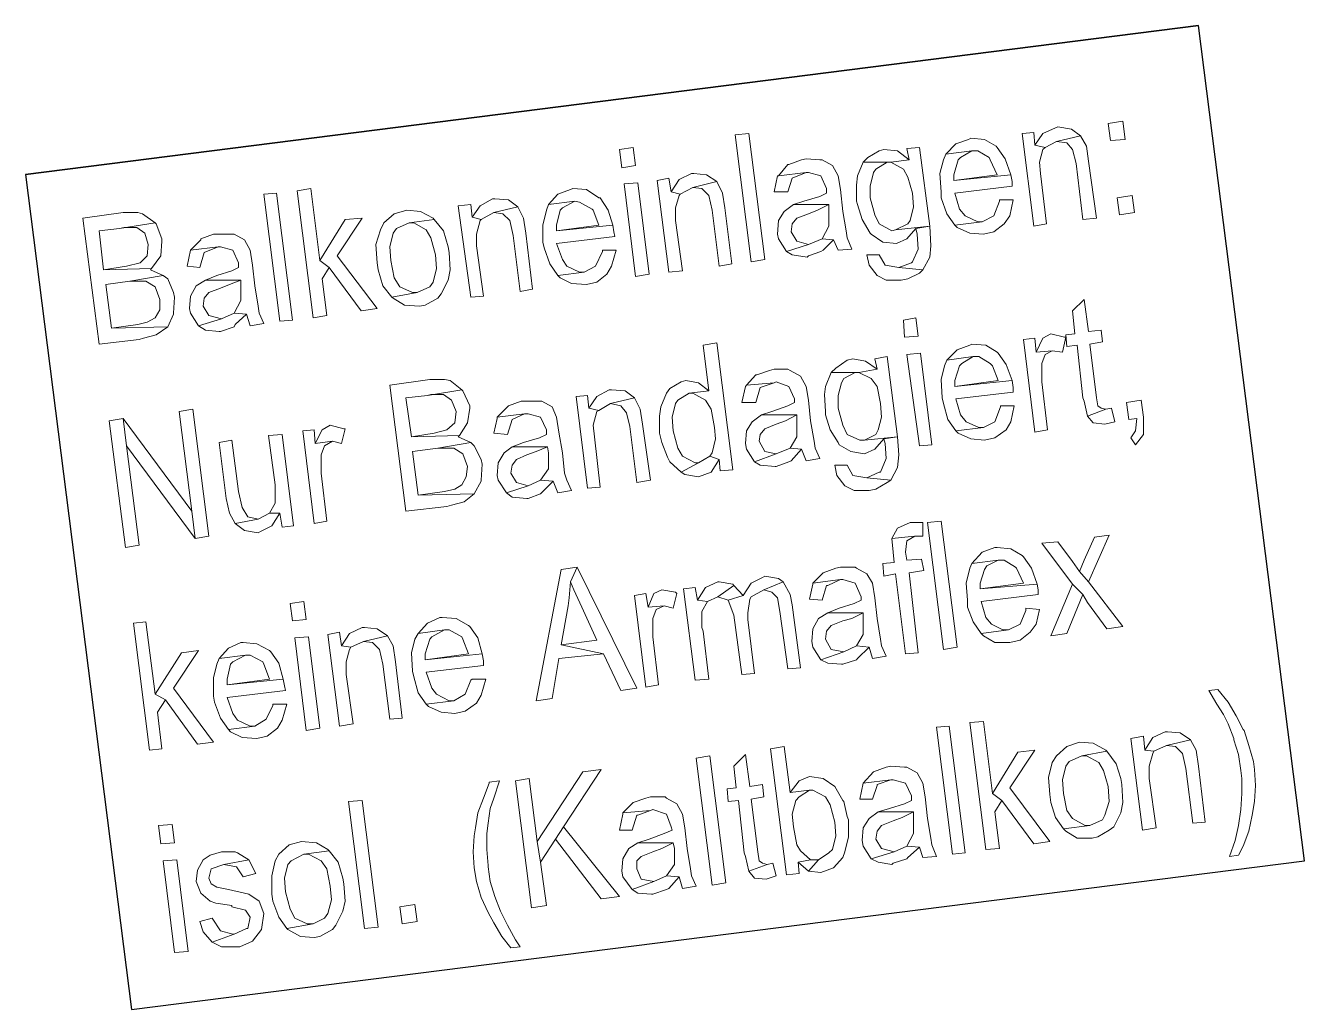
# Model space of a CAD drawing. Header units: metres. Extents: x 2713732.4 to 2713757.2, y 1226081.6 to 1226111.3.
# Drawn here: x 2713736.86 to 2713738.074, y 1226092.71 to 1226093.645 of the extents above; entities that cross this region are included whole.
import ezdxf

# ---------------------------------------------------------------- set-up
doc = ezdxf.new("R2010")
doc.units = ezdxf.units.M
doc.layers.add('einlagen_boden_erstes_og', color=7, linetype='Continuous', true_color=0x000000)

msp = doc.modelspace()

# ---------------------------------------------------------------- linework, layer by layer
at = {"layer": 'einlagen_boden_erstes_og', "color": 1, "linetype": 'Continuous', "lineweight": 25, "true_color": 0xff0000, "extrusion": (0.000477202, 0.001815, 0.999998)}
for p, q in [((2713737.9732, 1226093.6447, -0.1619), (2713736.8596, 1226093.5033, -0.1611)), ((2713736.8596, 1226093.5033, -0.1611), (2713737.9732, 1226093.6447, -0.1619)), ((2713738.0738, 1226092.8515, -0.1605), (2713737.9732, 1226093.6447, -0.1619)), ((2713736.8596, 1226093.5033, -0.1611), (2713736.9602, 1226092.7102, -0.1597)), ((2713736.9602, 1226092.7102, -0.1597), (2713738.0738, 1226092.8515, -0.1605))]:
    msp.add_line(p, q, dxfattribs=at)
at = {"layer": 'einlagen_boden_erstes_og', "color": 1, "lineweight": 0}
for points in [[(2713737.9015, 1226093.554), (2713737.8874, 1226093.5518), (2713737.8896, 1226093.5355), (2713737.9037, 1226093.5366)], [(2713737.5485, 1226093.4203), (2713737.5333, 1226093.5409), (2713737.5463, 1226093.542), (2713737.5615, 1226093.4225), (2713737.5485, 1226093.4203)], [(2713737.8168, 1226093.5431), (2713737.8059, 1226093.542), (2713737.8168, 1226093.454), (2713737.8288, 1226093.4562), (2713737.8233, 1226093.504), (2713737.8222, 1226093.5148), (2713737.8255, 1226093.5268), (2713737.8277, 1226093.529), (2713737.8179, 1226093.5311)], [(2713737.8396, 1226093.5485), (2713737.8374, 1226093.5474), (2713737.8255, 1226093.542), (2713737.8179, 1226093.5311), (2713737.8277, 1226093.529), (2713737.8385, 1226093.5344), (2713737.8613, 1226093.5398), (2713737.8527, 1226093.5463)], [(2713737.4366, 1226093.529), (2713737.4236, 1226093.5268), (2713737.4258, 1226093.5094), (2713737.4388, 1226093.5116)], [(2713737.7082, 1226093.529), (2713737.6962, 1226093.5279), (2713737.6984, 1226093.517), (2713737.681, 1226093.5148), (2713737.693, 1226093.5083), (2713737.6973, 1226093.5007), (2713737.7017, 1226093.4855), (2713737.7028, 1226093.4725), (2713737.6995, 1226093.4595), (2713737.6973, 1226093.4562), (2713737.6854, 1226093.4508), (2713737.718, 1226093.454)], [(2713737.7571, 1226093.5377), (2713737.7549, 1226093.5366), (2713737.7429, 1226093.5322), (2713737.7332, 1226093.5225), (2713737.7581, 1226093.5257), (2713737.7636, 1226093.5257), (2713737.7744, 1226093.5192), (2713737.7755, 1226093.517), (2713737.782, 1226093.5029), (2713737.7408, 1226093.4975), (2713737.7951, 1226093.5029), (2713737.7896, 1226093.5181), (2713737.782, 1226093.529), (2713737.781, 1226093.5301), (2713737.7701, 1226093.5366)], [(2713737.8613, 1226093.5398), (2713737.8385, 1226093.5344), (2713737.8483, 1226093.5333), (2713737.8537, 1226093.5268), (2713737.857, 1226093.5138), (2713737.8635, 1226093.4605), (2713737.8765, 1226093.4616), (2713737.8689, 1226093.5159), (2713737.8668, 1226093.5301)], [(2713737.6006, 1226093.5181), (2713737.5963, 1226093.517), (2713737.5844, 1226093.5127), (2713737.5833, 1226093.5127), (2713737.5746, 1226093.5018), (2713737.6006, 1226093.5051), (2713737.6028, 1226093.5051), (2713737.6148, 1226093.5018), (2713737.6202, 1226093.4899), (2713737.6202, 1226093.4855), (2713737.6137, 1226093.4823), (2713737.5985, 1226093.4779), (2713737.5887, 1226093.4747), (2713737.6224, 1226093.4747), (2713737.6224, 1226093.4692), (2713737.6224, 1226093.454), (2713737.6159, 1226093.4421), (2713737.6159, 1226093.4421), (2713737.6267, 1226093.441), (2713737.6311, 1226093.4312), (2713737.6441, 1226093.4323), (2713737.6397, 1226093.4432), (2713737.6387, 1226093.4497), (2713737.6354, 1226093.4681), (2713737.6332, 1226093.4888), (2713737.6311, 1226093.5018), (2713737.6256, 1226093.5116), (2713737.6159, 1226093.517), (2713737.6137, 1226093.517)], [(2713737.6745, 1226093.5268), (2713737.6702, 1226093.5257), (2713737.6593, 1226093.5192), (2713737.655, 1226093.5148), (2713737.6778, 1226093.5148), (2713737.681, 1226093.5148), (2713737.6984, 1226093.517), (2713737.6875, 1226093.5257)], [(2713737.7332, 1226093.5225), (2713737.731, 1226093.517), (2713737.7277, 1226093.504), (2713737.7288, 1226093.4866), (2713737.7288, 1226093.4812), (2713737.7343, 1226093.466), (2713737.7419, 1226093.4551), (2713737.7679, 1226093.4584), (2713737.7636, 1226093.4584), (2713737.7516, 1226093.4638), (2713737.7462, 1226093.4703), (2713737.7419, 1226093.4855), (2713737.7962, 1226093.492), (2713737.7962, 1226093.4964), (2713737.7951, 1226093.5029), (2713737.7408, 1226093.4975), (2713737.7408, 1226093.5029), (2713737.7451, 1226093.517), (2713737.7473, 1226093.5192), (2713737.7581, 1226093.5257)], [(2713737.4942, 1226093.504), (2713737.492, 1226093.504), (2713737.4801, 1226093.4986), (2713737.4725, 1226093.4866), (2713737.4812, 1226093.4844), (2713737.4931, 1226093.491), (2713737.5159, 1226093.4964), (2713737.5061, 1226093.5029)], [(2713737.5746, 1226093.5018), (2713737.5735, 1226093.5018), (2713737.5702, 1226093.4866), (2713737.5833, 1226093.4866), (2713737.5876, 1226093.4996), (2713737.5876, 1226093.4996), (2713737.6006, 1226093.5051)], [(2713737.655, 1226093.5148), (2713737.6495, 1226093.5018), (2713737.6484, 1226093.4931), (2713737.6484, 1226093.4779), (2713737.6495, 1226093.4747), (2713737.6539, 1226093.4605), (2713737.6615, 1226093.4475), (2713737.6626, 1226093.4464), (2713737.6734, 1226093.4388), (2713737.6865, 1226093.4377), (2713737.6962, 1226093.4421), (2713737.7049, 1226093.4518), (2713737.718, 1226093.454), (2713737.6854, 1226093.4508), (2713737.6821, 1226093.4497), (2713737.6702, 1226093.4562), (2713737.6658, 1226093.4649), (2713737.6615, 1226093.4812), (2713737.6615, 1226093.492), (2713737.6647, 1226093.5051), (2713737.6669, 1226093.5083), (2713737.6778, 1226093.5148)], [(2713737.441, 1226093.4953), (2713737.4279, 1226093.4942), (2713737.4388, 1226093.4062), (2713737.4518, 1226093.4084)], [(2713737.4703, 1226093.4996), (2713737.4594, 1226093.4975), (2713737.4703, 1226093.4106), (2713737.4833, 1226093.4117), (2713737.4768, 1226093.4595), (2713737.4768, 1226093.4714), (2713737.4801, 1226093.4833), (2713737.4812, 1226093.4844), (2713737.4725, 1226093.4866)], [(2713737.5159, 1226093.4964), (2713737.4931, 1226093.491), (2713737.5018, 1226093.4899), (2713737.5083, 1226093.4833), (2713737.5116, 1226093.4692), (2713737.5181, 1226093.416), (2713737.53, 1226093.4182), (2713737.5235, 1226093.4714), (2713737.5213, 1226093.4855)], [(2713737.101, 1226093.3639), (2713737.0858, 1226093.4844), (2713737.0977, 1226093.4855), (2713737.1129, 1226093.3649), (2713737.101, 1226093.3639)], [(2713737.1303, 1226093.4899), (2713737.1173, 1226093.4877), (2713737.1325, 1226093.3671), (2713737.1455, 1226093.3693), (2713737.1412, 1226093.4041), (2713737.1477, 1226093.4149), (2713737.139, 1226093.4214)], [(2713737.3052, 1226093.4801), (2713737.303, 1226093.4801), (2713737.2911, 1226093.4736), (2713737.2835, 1226093.4627), (2713737.2922, 1226093.4605), (2713737.3041, 1226093.4671), (2713737.3269, 1226093.4725), (2713737.3182, 1226093.479)], [(2713737.3791, 1226093.4899), (2713737.3769, 1226093.4888), (2713737.3649, 1226093.4844), (2713737.3562, 1226093.4747), (2713737.3812, 1226093.4779), (2713737.3856, 1226093.4768), (2713737.3975, 1226093.4703), (2713737.3986, 1226093.4692), (2713737.404, 1226093.4551), (2713737.3638, 1226093.4497), (2713737.4171, 1226093.4551), (2713737.4127, 1226093.4692), (2713737.4051, 1226093.4812), (2713737.404, 1226093.4812), (2713737.3921, 1226093.4888)], [(2713737.9102, 1226093.4833), (2713737.8961, 1226093.4812), (2713737.8983, 1226093.4649), (2713737.9124, 1226093.4671)], [(2713737.2215, 1226093.4692), (2713737.2096, 1226093.466), (2713737.1998, 1226093.4573), (2713737.1966, 1226093.4508), (2713737.1922, 1226093.4366), (2713737.1933, 1226093.4193), (2713737.1944, 1226093.4127), (2713737.1987, 1226093.3975), (2713737.2074, 1226093.3867), (2713737.2313, 1226093.391), (2713737.227, 1226093.391), (2713737.215, 1226093.3964), (2713737.2096, 1226093.4051), (2713737.2063, 1226093.4214), (2713737.2053, 1226093.4345), (2713737.2085, 1226093.4475), (2713737.2118, 1226093.4518), (2713737.2237, 1226093.4573), (2713737.2476, 1226093.4605), (2713737.2465, 1226093.4616), (2713737.2346, 1226093.4681)], [(2713737.2824, 1226093.4747), (2713737.2704, 1226093.4736), (2713737.2824, 1226093.3867), (2713737.2943, 1226093.3878), (2713737.2878, 1226093.4356), (2713737.2878, 1226093.4464), (2713737.2911, 1226093.4595), (2713737.2922, 1226093.4605), (2713737.2835, 1226093.4627)], [(2713737.3269, 1226093.4725), (2713737.3041, 1226093.4671), (2713737.3128, 1226093.466), (2713737.3193, 1226093.4595), (2713737.3226, 1226093.4453), (2713737.3291, 1226093.3921), (2713737.341, 1226093.3943), (2713737.3345, 1226093.4475), (2713737.3323, 1226093.4616)], [(2713737.3562, 1226093.4747), (2713737.3541, 1226093.4692), (2713737.3508, 1226093.4551), (2713737.3508, 1226093.4388), (2713737.3519, 1226093.4334), (2713737.3573, 1226093.4182), (2713737.3649, 1226093.4073), (2713737.3899, 1226093.4106), (2713737.3856, 1226093.4106), (2713737.3736, 1226093.416), (2713737.3693, 1226093.4225), (2713737.3638, 1226093.4377), (2713737.4192, 1226093.4442), (2713737.4182, 1226093.4486), (2713737.4171, 1226093.4551), (2713737.3638, 1226093.4497), (2713737.3638, 1226093.4551), (2713737.3671, 1226093.4692), (2713737.3693, 1226093.4714), (2713737.3812, 1226093.4779)], [(2713737.5887, 1226093.4747), (2713737.58, 1226093.4681), (2713737.5746, 1226093.4595), (2713737.5735, 1226093.4464), (2713737.5746, 1226093.4421), (2713737.5822, 1226093.4301), (2713737.6028, 1226093.4366), (2713737.592, 1226093.4399), (2713737.5865, 1226093.4486), (2713737.5876, 1226093.4562), (2713737.592, 1226093.4616), (2713737.6028, 1226093.466), (2713737.6115, 1226093.4692), (2713737.6224, 1226093.4747)], [(2713737.7842, 1226093.479), (2713737.7842, 1226093.4779), (2713737.7788, 1226093.4638), (2713737.7679, 1226093.4584), (2713737.7419, 1226093.4551), (2713737.744, 1226093.4529), (2713737.756, 1226093.4475), (2713737.769, 1226093.4464), (2713737.7788, 1226093.4486), (2713737.7886, 1226093.4562), (2713737.794, 1226093.4638), (2713737.7973, 1226093.479)], [(2713736.9522, 1226093.4671), (2713736.9141, 1226093.4616), (2713736.9294, 1226093.3421), (2713736.9674, 1226093.3465), (2713736.9717, 1226093.3476), (2713736.9837, 1226093.3508), (2713736.9945, 1226093.3584), (2713736.9413, 1226093.3573), (2713736.9359, 1226093.3986), (2713736.9587, 1226093.4019), (2713736.9902, 1226093.4073), (2713736.9782, 1226093.4127), (2713736.9793, 1226093.4138), (2713736.9337, 1226093.4127), (2713736.9294, 1226093.4497), (2713736.9489, 1226093.4518), (2713736.9826, 1226093.4573), (2713736.9706, 1226093.466), (2713736.9663, 1226093.4671)], [(2713736.9826, 1226093.4573), (2713736.9489, 1226093.4518), (2713736.9532, 1226093.4529), (2713736.9652, 1226093.4529), (2713736.9728, 1226093.4475), (2713736.9761, 1226093.4366), (2713736.975, 1226093.4258), (2713736.9685, 1226093.4193), (2713736.9554, 1226093.416), (2713736.9337, 1226093.4127), (2713736.9793, 1226093.4138), (2713736.988, 1226093.4258), (2713736.988, 1226093.4258), (2713736.9891, 1226093.4399), (2713736.9891, 1226093.4421), (2713736.9837, 1226093.4562)], [(2713737.1792, 1226093.4616), (2713737.1629, 1226093.4605), (2713737.139, 1226093.4214), (2713737.1477, 1226093.4149), (2713737.1781, 1226093.3736), (2713737.1933, 1226093.3758), (2713737.1553, 1226093.4258)], [(2713737.2476, 1226093.4605), (2713737.2237, 1226093.4573), (2713737.2281, 1226093.4573), (2713737.24, 1226093.4508), (2713737.2444, 1226093.4432), (2713737.2487, 1226093.4269), (2713737.2498, 1226093.4138), (2713737.2465, 1226093.4008), (2713737.2433, 1226093.3964), (2713737.2313, 1226093.391), (2713737.2074, 1226093.3867), (2713737.2085, 1226093.3856), (2713737.2194, 1226093.3791), (2713737.2335, 1226093.378), (2713737.2389, 1226093.3791), (2713737.2509, 1226093.3856), (2713737.2541, 1226093.3899), (2713737.2607, 1226093.403), (2713737.2628, 1226093.4127), (2713737.2617, 1226093.429), (2713737.2607, 1226093.4345), (2713737.2563, 1226093.4497)], [(2713737.0423, 1226093.4464), (2713737.038, 1226093.4464), (2713737.026, 1226093.4421), (2713737.026, 1226093.441), (2713737.0163, 1226093.4312), (2713737.0423, 1226093.4345), (2713737.0445, 1226093.4345), (2713737.0564, 1226093.4312), (2713737.0619, 1226093.4193), (2713737.0619, 1226093.4149), (2713737.0554, 1226093.4117), (2713737.0412, 1226093.4073), (2713737.0304, 1226093.403), (2713737.064, 1226093.403), (2713737.064, 1226093.3975), (2713737.064, 1226093.3834), (2713737.0575, 1226093.3715), (2713737.0575, 1226093.3715), (2713737.0695, 1226093.3704), (2713737.0727, 1226093.3595), (2713737.0858, 1226093.3617), (2713737.0814, 1226093.3715), (2713737.0803, 1226093.378), (2713737.0771, 1226093.3975), (2713737.0749, 1226093.4171), (2713737.0727, 1226093.4312), (2713737.0673, 1226093.441), (2713737.0575, 1226093.4464), (2713737.0554, 1226093.4464)], [(2713737.718, 1226093.454), (2713737.7049, 1226093.4518), (2713737.706, 1226093.4464), (2713737.7071, 1226093.4323), (2713737.7017, 1226093.4203), (2713737.7006, 1226093.4193), (2713737.6886, 1226093.4149), (2713737.7114, 1226093.4127), (2713737.718, 1226093.4247), (2713737.719, 1226093.4356)], [(2713737.0163, 1226093.4312), (2713737.0163, 1226093.4312), (2713737.013, 1226093.416), (2713737.0249, 1226093.4149), (2713737.0293, 1226093.429), (2713737.0293, 1226093.429), (2713737.0423, 1226093.4345)], [(2713737.4073, 1226093.4312), (2713737.4073, 1226093.4301), (2713737.4008, 1226093.416), (2713737.3899, 1226093.4106), (2713737.3649, 1226093.4073), (2713737.3671, 1226093.4051), (2713737.378, 1226093.3997), (2713737.3921, 1226093.3986), (2713737.4019, 1226093.4008), (2713737.4116, 1226093.4084), (2713737.416, 1226093.416), (2713737.4203, 1226093.4312)], [(2713737.6159, 1226093.4421), (2713737.6028, 1226093.4366), (2713737.5822, 1226093.4301), (2713737.5876, 1226093.4269), (2713737.6017, 1226093.4247), (2713737.6028, 1226093.4258), (2713737.6148, 1226093.4301), (2713737.6169, 1226093.4312), (2713737.6267, 1226093.441)], [(2713737.6582, 1226093.4269), (2713737.6604, 1226093.4171), (2713737.668, 1226093.4073), (2713737.6767, 1226093.403), (2713737.6908, 1226093.403), (2713737.6973, 1226093.4041), (2713737.7082, 1226093.4095), (2713737.7114, 1226093.4127), (2713737.6886, 1226093.4149), (2713737.6886, 1226093.4149), (2713737.6756, 1226093.4171), (2713737.6702, 1226093.4269)], [(2713736.9902, 1226093.4073), (2713736.9587, 1226093.4019), (2713736.9619, 1226093.4019), (2713736.9739, 1226093.4019), (2713736.9826, 1226093.3964), (2713736.9869, 1226093.3845), (2713736.9869, 1226093.3747), (2713736.9826, 1226093.3671), (2713736.975, 1226093.3628), (2713736.9663, 1226093.3606), (2713736.9413, 1226093.3573), (2713736.9945, 1226093.3584), (2713737, 1226093.3704), (2713737, 1226093.3715), (2713737.001, 1226093.3867), (2713737, 1226093.391), (2713736.9945, 1226093.4041)], [(2713737.0304, 1226093.403), (2713737.0217, 1226093.3975), (2713737.0163, 1226093.3878), (2713737.0152, 1226093.3758), (2713737.0163, 1226093.3715), (2713737.0239, 1226093.3595), (2713737.0456, 1226093.366), (2713737.0336, 1226093.3693), (2713737.0282, 1226093.378), (2713737.0293, 1226093.3856), (2713737.0336, 1226093.391), (2713737.0445, 1226093.3954), (2713737.0532, 1226093.3986), (2713737.064, 1226093.403)], [(2713737.8646, 1226093.3845), (2713737.8537, 1226093.3736), (2713737.8559, 1226093.3519), (2713737.8472, 1226093.3508), (2713737.8483, 1226093.34), (2713737.8581, 1226093.3411), (2713737.8635, 1226093.2911), (2713737.8646, 1226093.2878), (2713737.8679, 1226093.2737), (2713737.8852, 1226093.2802), (2713737.8809, 1226093.2813), (2713737.8776, 1226093.2835), (2713737.8765, 1226093.2911), (2713737.87, 1226093.3421), (2713737.882, 1226093.3443), (2713737.8809, 1226093.3552), (2713737.8689, 1226093.3541)], [(2713737.0575, 1226093.3715), (2713737.0456, 1226093.366), (2713737.0239, 1226093.3595), (2713737.0304, 1226093.3552), (2713737.0434, 1226093.3541), (2713737.0445, 1226093.3541), (2713737.0575, 1226093.3584), (2713737.0586, 1226093.3606), (2713737.0695, 1226093.3704)], [(2713737.7049, 1226093.3671), (2713737.693, 1226093.3649), (2713737.6941, 1226093.3487), (2713737.7071, 1226093.3497)], [(2713737.8179, 1226093.3476), (2713737.807, 1226093.3465), (2713737.8179, 1226093.2585), (2713737.8298, 1226093.2607), (2713737.8244, 1226093.3063), (2713737.8244, 1226093.3085), (2713737.8244, 1226093.3237), (2713737.8277, 1226093.3324), (2713737.8342, 1226093.3356), (2713737.819, 1226093.3345)], [(2713737.8331, 1226093.3519), (2713737.8255, 1226093.3476), (2713737.8255, 1226093.3476), (2713737.819, 1226093.3345), (2713737.8342, 1226093.3356), (2713737.844, 1226093.3345), (2713737.8472, 1226093.3487), (2713737.8461, 1226093.3487)], [(2713737.5159, 1226093.3432), (2713737.5029, 1226093.3411), (2713737.5083, 1226093.2976), (2713737.4898, 1226093.2954), (2713737.4931, 1226093.2954), (2713737.5051, 1226093.2889), (2713737.5105, 1226093.2802), (2713737.5137, 1226093.2628), (2713737.5148, 1226093.252), (2713737.5116, 1226093.2389), (2713737.5094, 1226093.2357), (2713737.5181, 1226093.2324), (2713737.5192, 1226093.2216), (2713737.5311, 1226093.2227)], [(2713737.7581, 1226093.3421), (2713737.756, 1226093.3411), (2713737.744, 1226093.3367), (2713737.7343, 1226093.3269), (2713737.7592, 1226093.3302), (2713737.7647, 1226093.3302), (2713737.7755, 1226093.3237), (2713737.7777, 1226093.3215), (2713737.7831, 1226093.3074), (2713737.7419, 1226093.3019), (2713737.7962, 1226093.3074), (2713737.7907, 1226093.3226), (2713737.7831, 1226093.3334), (2713737.782, 1226093.3345), (2713737.7712, 1226093.3411)], [(2713737.6452, 1226093.328), (2713737.6397, 1226093.3269), (2713737.6289, 1226093.3193), (2713737.6245, 1226093.315), (2713737.6474, 1226093.315), (2713737.6506, 1226093.315), (2713737.668, 1226093.3182), (2713737.6571, 1226093.3258)], [(2713737.6778, 1226093.3302), (2713737.6658, 1226093.328), (2713737.668, 1226093.3182), (2713737.6506, 1226093.315), (2713737.6626, 1226093.3096), (2713737.668, 1226093.3019), (2713737.6712, 1226093.2857), (2713737.6723, 1226093.2726), (2713737.6691, 1226093.2607), (2713737.6669, 1226093.2563), (2713737.656, 1226093.2509), (2713737.6875, 1226093.2542)], [(2713737.7093, 1226093.3334), (2713737.6962, 1226093.3324), (2713737.7082, 1226093.2455), (2713737.7201, 1226093.2465)], [(2713737.7343, 1226093.3269), (2713737.7321, 1226093.3215), (2713737.7288, 1226093.3085), (2713737.7299, 1226093.2911), (2713737.731, 1226093.2857), (2713737.7353, 1226093.2704), (2713737.7429, 1226093.2596), (2713737.769, 1226093.2628), (2713737.7647, 1226093.2628), (2713737.7527, 1226093.2683), (2713737.7473, 1226093.2748), (2713737.7429, 1226093.29), (2713737.7973, 1226093.2965), (2713737.7973, 1226093.3009), (2713737.7962, 1226093.3074), (2713737.7419, 1226093.3019), (2713737.7419, 1226093.3074), (2713737.7462, 1226093.3215), (2713737.7484, 1226093.3237), (2713737.7592, 1226093.3302)], [(2713737.5702, 1226093.3182), (2713737.5659, 1226093.3172), (2713737.5539, 1226093.3128), (2713737.5528, 1226093.3128), (2713737.5442, 1226093.303), (2713737.5702, 1226093.3052), (2713737.5724, 1226093.3063), (2713737.5844, 1226093.3019), (2713737.5898, 1226093.29), (2713737.5898, 1226093.2867), (2713737.5833, 1226093.2835), (2713737.5681, 1226093.278), (2713737.5583, 1226093.2748), (2713737.592, 1226093.2748), (2713737.592, 1226093.2694), (2713737.592, 1226093.2542), (2713737.5854, 1226093.2433), (2713737.5854, 1226093.2433), (2713737.5963, 1226093.2422), (2713737.6006, 1226093.2313), (2713737.6137, 1226093.2335), (2713737.6093, 1226093.2433), (2713737.6082, 1226093.2498), (2713737.605, 1226093.2694), (2713737.6028, 1226093.2889), (2713737.6006, 1226093.3019), (2713737.5952, 1226093.3117), (2713737.5854, 1226093.3172), (2713737.5833, 1226093.3182)], [(2713737.6245, 1226093.315), (2713737.6191, 1226093.3019), (2713737.618, 1226093.2943), (2713737.6191, 1226093.278), (2713737.6191, 1226093.2748), (2713737.6235, 1226093.2607), (2713737.6311, 1226093.2487), (2713737.6321, 1226093.2465), (2713737.643, 1226093.24), (2713737.656, 1226093.2379), (2713737.6658, 1226093.2422), (2713737.6745, 1226093.252), (2713737.6875, 1226093.2542), (2713737.656, 1226093.2509), (2713737.6517, 1226093.2509), (2713737.6397, 1226093.2563), (2713737.6354, 1226093.265), (2713737.6311, 1226093.2813), (2713737.6311, 1226093.2933), (2713737.6343, 1226093.3052), (2713737.6365, 1226093.3096), (2713737.6474, 1226093.315)], [(2713737.2433, 1226093.3085), (2713737.2053, 1226093.303), (2713737.2205, 1226093.1835), (2713737.2596, 1226093.1879), (2713737.2639, 1226093.189), (2713737.2759, 1226093.1922), (2713737.2856, 1226093.1998), (2713737.2324, 1226093.1988), (2713737.227, 1226093.24), (2713737.2509, 1226093.2433), (2713737.2824, 1226093.2487), (2713737.2704, 1226093.2542), (2713737.2715, 1226093.2552), (2713737.2259, 1226093.2542), (2713737.2205, 1226093.2911), (2713737.2411, 1226093.2933), (2713737.2737, 1226093.2987), (2713737.2628, 1226093.3074), (2713737.2574, 1226093.3085)], [(2713737.2737, 1226093.2987), (2713737.2411, 1226093.2933), (2713737.2444, 1226093.2943), (2713737.2563, 1226093.2943), (2713737.2639, 1226093.2889), (2713737.2683, 1226093.278), (2713737.2672, 1226093.2672), (2713737.2596, 1226093.2607), (2713737.2476, 1226093.2574), (2713737.2259, 1226093.2542), (2713737.2715, 1226093.2552), (2713737.2791, 1226093.2672), (2713737.2791, 1226093.2672), (2713737.2813, 1226093.2813), (2713737.2813, 1226093.2835), (2713737.2748, 1226093.2976)], [(2713737.416, 1226093.2987), (2713737.4138, 1226093.2987), (2713737.4019, 1226093.2922), (2713737.3943, 1226093.2813), (2713737.404, 1226093.2791), (2713737.4149, 1226093.2857), (2713737.4377, 1226093.2911), (2713737.429, 1226093.2976)], [(2713737.4866, 1226093.3074), (2713737.4822, 1226093.3063), (2713737.4714, 1226093.2998), (2713737.4681, 1226093.2954), (2713737.4627, 1226093.2824), (2713737.4616, 1226093.2737), (2713737.4616, 1226093.2574), (2713737.4638, 1226093.2487), (2713737.4692, 1226093.2346), (2713737.4714, 1226093.2303), (2713737.4822, 1226093.2205), (2713737.4985, 1226093.2292), (2713737.4953, 1226093.2292), (2713737.4833, 1226093.2357), (2713737.479, 1226093.2433), (2713737.4746, 1226093.2596), (2713737.4736, 1226093.2726), (2713737.4768, 1226093.2857), (2713737.479, 1226093.2889), (2713737.4898, 1226093.2954), (2713737.5083, 1226093.2976), (2713737.4985, 1226093.3052)], [(2713737.5442, 1226093.303), (2713737.5431, 1226093.3019), (2713737.5398, 1226093.2867), (2713737.5528, 1226093.2867), (2713737.5572, 1226093.3009), (2713737.5572, 1226093.3009), (2713737.5702, 1226093.3052)], [(2713737.3334, 1226093.2878), (2713737.3302, 1226093.2878), (2713737.3182, 1226093.2835), (2713737.3171, 1226093.2824), (2713737.3074, 1226093.2726), (2713737.3334, 1226093.2759), (2713737.3367, 1226093.2759), (2713737.3486, 1226093.2726), (2713737.3541, 1226093.2607), (2713737.3541, 1226093.2563), (2713737.3476, 1226093.2531), (2713737.3323, 1226093.2487), (2713737.3215, 1226093.2444), (2713737.3552, 1226093.2444), (2713737.3562, 1226093.2389), (2713737.3562, 1226093.2237), (2713737.3486, 1226093.2129), (2713737.3486, 1226093.2129), (2713737.3606, 1226093.2118), (2713737.3649, 1226093.2009), (2713737.378, 1226093.2031), (2713737.3736, 1226093.2129), (2713737.3714, 1226093.2194), (2713737.3693, 1226093.2389), (2713737.366, 1226093.2585), (2713737.3638, 1226093.2726), (2713737.3595, 1226093.2824), (2713737.3497, 1226093.2878), (2713737.3476, 1226093.2878)], [(2713737.3932, 1226093.2933), (2713737.3823, 1226093.2922), (2713737.3932, 1226093.2053), (2713737.4051, 1226093.2064), (2713737.3997, 1226093.2542), (2713737.3986, 1226093.265), (2713737.4019, 1226093.278), (2713737.404, 1226093.2791), (2713737.3943, 1226093.2813)], [(2713737.4377, 1226093.2911), (2713737.4149, 1226093.2857), (2713737.4247, 1226093.2835), (2713737.4301, 1226093.277), (2713737.4334, 1226093.2639), (2713737.4399, 1226093.2107), (2713737.4529, 1226093.2129), (2713737.4453, 1226093.2661), (2713737.4431, 1226093.2802)], [(2713737.9189, 1226093.2889), (2713737.9048, 1226093.2867), (2713737.907, 1226093.2704), (2713737.9146, 1226093.2715), (2713737.9135, 1226093.2596), (2713737.9091, 1226093.2531), (2713737.9135, 1226093.2465), (2713737.9211, 1226093.2563), (2713737.9211, 1226093.2574), (2713737.9211, 1226093.2726)], [(2713737.0184, 1226093.2802), (2713737.0054, 1226093.278), (2713737.0173, 1226093.1835), (2713737.0206, 1226093.1575), (2713737.0336, 1226093.1597)], [(2713737.3074, 1226093.2726), (2713737.3074, 1226093.2715), (2713737.3041, 1226093.2574), (2713737.3171, 1226093.2563), (2713737.3215, 1226093.2704), (2713737.3215, 1226093.2704), (2713737.3334, 1226093.2759)], [(2713737.5583, 1226093.2748), (2713737.5496, 1226093.2683), (2713737.5442, 1226093.2596), (2713737.5431, 1226093.2476), (2713737.5442, 1226093.2422), (2713737.5518, 1226093.2303), (2713737.5724, 1226093.2379), (2713737.5615, 1226093.24), (2713737.5561, 1226093.2498), (2713737.5572, 1226093.2563), (2713737.5615, 1226093.2618), (2713737.5724, 1226093.2661), (2713737.5811, 1226093.2694), (2713737.592, 1226093.2748)], [(2713737.7853, 1226093.2835), (2713737.7853, 1226093.2824), (2713737.7799, 1226093.2683), (2713737.769, 1226093.2628), (2713737.7429, 1226093.2596), (2713737.7451, 1226093.2574), (2713737.7571, 1226093.252), (2713737.7701, 1226093.2509), (2713737.7799, 1226093.2531), (2713737.7907, 1226093.2607), (2713737.7951, 1226093.2683), (2713737.7983, 1226093.2835)], [(2713737.8907, 1226093.2813), (2713737.8852, 1226093.2802), (2713737.8679, 1226093.2737), (2713737.8733, 1226093.2672), (2713737.8842, 1226093.2661), (2713737.8939, 1226093.2683)], [(2713736.9522, 1226093.2715), (2713736.9391, 1226093.2694), (2713736.9543, 1226093.1488), (2713736.9674, 1226093.151), (2713736.9554, 1226093.2455)], [(2713736.9522, 1226093.2715), (2713736.9554, 1226093.2455), (2713737.0206, 1226093.1575), (2713737.0173, 1226093.1835)], [(2713737.1488, 1226093.265), (2713737.1412, 1226093.2607), (2713737.1412, 1226093.2607), (2713737.1346, 1226093.2476), (2713737.1509, 1226093.2498), (2713737.1596, 1226093.2476), (2713737.1629, 1226093.2618), (2713737.1618, 1226093.2618)], [(2713737.0554, 1226093.2509), (2713737.0434, 1226093.2487), (2713737.0499, 1226093.1955), (2713737.0532, 1226093.1814), (2713737.0586, 1226093.1716), (2713737.0803, 1226093.1759), (2713737.0706, 1226093.1781), (2713737.0651, 1226093.1868), (2713737.0619, 1226093.202)], [(2713737.1031, 1226093.2563), (2713737.0901, 1226093.2552), (2713737.0966, 1226093.2085), (2713737.0966, 1226093.2064), (2713737.0966, 1226093.1912), (2713737.0912, 1226093.1814), (2713737.101, 1226093.1814), (2713737.1031, 1226093.1683), (2713737.114, 1226093.1694)], [(2713737.1336, 1226093.2607), (2713737.1227, 1226093.2596), (2713737.1336, 1226093.1716), (2713737.1455, 1226093.1738), (2713737.1401, 1226093.2194), (2713737.1401, 1226093.2216), (2713737.1401, 1226093.2368), (2713737.1433, 1226093.2455), (2713737.1509, 1226093.2498), (2713737.1346, 1226093.2476)], [(2713737.6875, 1226093.2542), (2713737.6745, 1226093.252), (2713737.6756, 1226093.2476), (2713737.6767, 1226093.2335), (2713737.6712, 1226093.2205), (2713737.6702, 1226093.2205), (2713737.6582, 1226093.215), (2713737.681, 1226093.2129), (2713737.6875, 1226093.2248), (2713737.6886, 1226093.2368)], [(2713737.2824, 1226093.2487), (2713737.2509, 1226093.2433), (2713737.253, 1226093.2433), (2713737.2661, 1226093.2433), (2713737.2748, 1226093.2379), (2713737.2791, 1226093.2259), (2713737.278, 1226093.2161), (2713737.2737, 1226093.2085), (2713737.2672, 1226093.2042), (2713737.2574, 1226093.202), (2713737.2324, 1226093.1988), (2713737.2856, 1226093.1998), (2713737.2922, 1226093.2118), (2713737.2922, 1226093.2129), (2713737.2932, 1226093.2281), (2713737.2922, 1226093.2324), (2713737.2856, 1226093.2455)], [(2713737.3215, 1226093.2444), (2713737.3139, 1226093.2389), (2713737.3084, 1226093.2292), (2713737.3074, 1226093.2172), (2713737.3084, 1226093.2129), (2713737.3161, 1226093.2009), (2713737.3367, 1226093.2074), (2713737.3258, 1226093.2107), (2713737.3204, 1226093.2194), (2713737.3215, 1226093.227), (2713737.3258, 1226093.2324), (2713737.3356, 1226093.2368), (2713737.3443, 1226093.24), (2713737.3552, 1226093.2444)], [(2713737.5854, 1226093.2433), (2713737.5724, 1226093.2379), (2713737.5518, 1226093.2303), (2713737.5572, 1226093.227), (2713737.5713, 1226093.2259), (2713737.5724, 1226093.2259), (2713737.5844, 1226093.2303), (2713737.5865, 1226093.2313), (2713737.5963, 1226093.2422)], [(2713737.5094, 1226093.2357), (2713737.4985, 1226093.2292), (2713737.4822, 1226093.2205), (2713737.4855, 1226093.2183), (2713737.4985, 1226093.2161), (2713737.5105, 1226093.2205), (2713737.5181, 1226093.2324)], [(2713737.6278, 1226093.227), (2713737.63, 1226093.2172), (2713737.6376, 1226093.2074), (2713737.6463, 1226093.2031), (2713737.6604, 1226093.2031), (2713737.6669, 1226093.2042), (2713737.6778, 1226093.2107), (2713737.681, 1226093.2129), (2713737.6582, 1226093.215), (2713737.6582, 1226093.215), (2713737.6452, 1226093.2172), (2713737.6397, 1226093.227)], [(2713737.3486, 1226093.2129), (2713737.3367, 1226093.2074), (2713737.3161, 1226093.2009), (2713737.3215, 1226093.1966), (2713737.3356, 1226093.1955), (2713737.3367, 1226093.1955), (2713737.3486, 1226093.1998), (2713737.3508, 1226093.202), (2713737.3606, 1226093.2118)], [(2713737.0912, 1226093.1814), (2713737.0803, 1226093.1759), (2713737.0586, 1226093.1716), (2713737.0673, 1226093.1651), (2713737.0803, 1226093.1629), (2713737.0825, 1226093.164), (2713737.0934, 1226093.1694), (2713737.101, 1226093.1814)], [(2713737.6995, 1226093.1727), (2713737.6995, 1226093.1727), (2713737.6875, 1226093.1673), (2713737.6821, 1226093.1575), (2713737.7038, 1226093.1597), (2713737.7114, 1226093.1597), (2713737.7114, 1226093.1727)], [(2713737.731, 1226093.0521), (2713737.7158, 1226093.1727), (2713737.7288, 1226093.1738), (2713737.744, 1226093.0543), (2713737.731, 1226093.0521)], [(2713737.6821, 1226093.1575), (2713737.6832, 1226093.1444), (2713737.6843, 1226093.1347), (2713737.6734, 1226093.1336), (2713737.6745, 1226093.1216), (2713737.6854, 1226093.1238), (2713737.6951, 1226093.0478), (2713737.7071, 1226093.0489), (2713737.6984, 1226093.1249), (2713737.7125, 1226093.1271), (2713737.7104, 1226093.1379), (2713737.6962, 1226093.1368), (2713737.6951, 1226093.1444), (2713737.6962, 1226093.1553), (2713737.7038, 1226093.1597)], [(2713737.8396, 1226093.1542), (2713737.8244, 1226093.1531), (2713737.8537, 1226093.114), (2713737.8635, 1226093.1043), (2713737.8679, 1226093.0966), (2713737.8863, 1226093.0717), (2713737.9015, 1226093.0738), (2713737.8689, 1226093.1162), (2713737.8603, 1226093.126), (2713737.8537, 1226093.1358)], [(2713737.8885, 1226093.1607), (2713737.8744, 1226093.1586), (2713737.8646, 1226093.1368), (2713737.8603, 1226093.126), (2713737.8689, 1226093.1162)], [(2713737.782, 1226093.1488), (2713737.7799, 1226093.1488), (2713737.7679, 1226093.1444), (2713737.7581, 1226093.1336), (2713737.7831, 1226093.1368), (2713737.7886, 1226093.1368), (2713737.7994, 1226093.1303), (2713737.8005, 1226093.1292), (2713737.807, 1226093.1151), (2713737.7658, 1226093.1097), (2713737.8201, 1226093.114), (2713737.8146, 1226093.1292), (2713737.807, 1226093.1401), (2713737.8059, 1226093.1412), (2713737.7951, 1226093.1477)], [(2713737.3834, 1226093.1303), (2713737.3682, 1226093.1281), (2713737.3443, 1226093.0032), (2713737.3595, 1226093.0054), (2713737.366, 1226093.0434), (2713737.4084, 1226093.0478), (2713737.3682, 1226093.0565), (2713737.3747, 1226093.0934), (2713737.3758, 1226093.101), (2713737.3769, 1226093.1162)], [(2713737.3834, 1226093.1303), (2713737.3769, 1226093.1162), (2713737.3801, 1226093.1086), (2713737.3877, 1226093.0923), (2713737.4019, 1226093.0608), (2713737.3682, 1226093.0565), (2713737.4084, 1226093.0478), (2713737.4247, 1226093.013), (2713737.4399, 1226093.0152)], [(2713737.6332, 1226093.1303), (2713737.6289, 1226093.1292), (2713737.6169, 1226093.1249), (2713737.6169, 1226093.1249), (2713737.6072, 1226093.1151), (2713737.6332, 1226093.1184), (2713737.6354, 1226093.1184), (2713737.6474, 1226093.1151), (2713737.6528, 1226093.1021), (2713737.6528, 1226093.0988), (2713737.6463, 1226093.0956), (2713737.6321, 1226093.0912), (2713737.6213, 1226093.0869), (2713737.655, 1226093.0869), (2713737.655, 1226093.0814), (2713737.655, 1226093.0662), (2713737.6484, 1226093.0554), (2713737.6484, 1226093.0554), (2713737.6604, 1226093.0543), (2713737.6636, 1226093.0434), (2713737.6767, 1226093.0456), (2713737.6723, 1226093.0554), (2713737.6712, 1226093.0619), (2713737.668, 1226093.0814), (2713737.6658, 1226093.101), (2713737.6636, 1226093.1151), (2713737.6582, 1226093.1238), (2713737.6484, 1226093.1292), (2713737.6474, 1226093.1303)], [(2713737.7581, 1226093.1336), (2713737.756, 1226093.1292), (2713737.7527, 1226093.1151), (2713737.7538, 1226093.0988), (2713737.7538, 1226093.0923), (2713737.7592, 1226093.0782), (2713737.7668, 1226093.0673), (2713737.7929, 1226093.0706), (2713737.7875, 1226093.0706), (2713737.7766, 1226093.076), (2713737.7712, 1226093.0825), (2713737.7668, 1226093.0977), (2713737.8211, 1226093.1043), (2713737.8211, 1226093.1086), (2713737.8201, 1226093.114), (2713737.7658, 1226093.1097), (2713737.7658, 1226093.1151), (2713737.7701, 1226093.1281), (2713737.7723, 1226093.1314), (2713737.7831, 1226093.1368)], [(2713737.5181, 1226093.1162), (2713737.517, 1226093.1162), (2713737.5051, 1226093.1108), (2713737.4975, 1226093.0988), (2713737.5072, 1226093.0977), (2713737.517, 1226093.1021), (2713737.5322, 1226093.1129), (2713737.5311, 1226093.114)], [(2713737.5615, 1226093.1216), (2713737.5594, 1226093.1205), (2713737.5485, 1226093.1151), (2713737.5409, 1226093.1032), (2713737.5268, 1226093.0988), (2713737.5268, 1226093.0988), (2713737.5322, 1226093.0847), (2713737.5398, 1226093.0282), (2713737.5518, 1226093.0293), (2713737.5452, 1226093.0804), (2713737.5452, 1226093.0869), (2713737.5474, 1226093.0999), (2713737.5485, 1226093.1021), (2713737.5605, 1226093.1086), (2713737.5789, 1226093.1162), (2713737.5746, 1226093.1195)], [(2713737.5789, 1226093.1162), (2713737.5605, 1226093.1086), (2713737.5681, 1226093.1064), (2713737.5735, 1226093.101), (2713737.5757, 1226093.088), (2713737.5833, 1226093.0336), (2713737.5952, 1226093.0347), (2713737.5876, 1226093.0945), (2713737.5854, 1226093.1043)], [(2713737.6072, 1226093.1151), (2713737.6072, 1226093.114), (2713737.6039, 1226093.0999), (2713737.6159, 1226093.0988), (2713737.6202, 1226093.1129), (2713737.6213, 1226093.1129), (2713737.6332, 1226093.1184)], [(2713737.4486, 1226093.1053), (2713737.4377, 1226093.1032), (2713737.4486, 1226093.0163), (2713737.4605, 1226093.0184), (2713737.4551, 1226093.0641), (2713737.4551, 1226093.0651), (2713737.4551, 1226093.0814), (2713737.4583, 1226093.0901), (2713737.466, 1226093.0934), (2713737.4507, 1226093.0923)], [(2713737.4638, 1226093.1086), (2713737.4562, 1226093.1053), (2713737.4562, 1226093.1053), (2713737.4507, 1226093.0923), (2713737.466, 1226093.0934), (2713737.4746, 1226093.0912), (2713737.4779, 1226093.1053), (2713737.4768, 1226093.1064)], [(2713737.4953, 1226093.1108), (2713737.4844, 1226093.1097), (2713737.4953, 1226093.0228), (2713737.5083, 1226093.0239), (2713737.5029, 1226093.0695), (2713737.5018, 1226093.0728), (2713737.5018, 1226093.088), (2713737.5072, 1226093.0977), (2713737.4975, 1226093.0988)], [(2713737.5322, 1226093.1129), (2713737.517, 1226093.1021), (2713737.5268, 1226093.0988), (2713737.5409, 1226093.1032)], [(2713737.8537, 1226093.114), (2713737.8331, 1226093.0651), (2713737.8483, 1226093.0673), (2713737.8635, 1226093.1043)], [(2713737.1238, 1226093.0977), (2713737.1108, 1226093.0956), (2713737.1129, 1226093.0793), (2713737.126, 1226093.0804)], [(2713737.8092, 1226093.0912), (2713737.8092, 1226093.089), (2713737.8038, 1226093.076), (2713737.7929, 1226093.0706), (2713737.7668, 1226093.0673), (2713737.769, 1226093.0651), (2713737.7799, 1226093.0586), (2713737.794, 1226093.0586), (2713737.8038, 1226093.0608), (2713737.8135, 1226093.0684), (2713737.819, 1226093.076), (2713737.8222, 1226093.0901)], [(2713737.2552, 1226093.0825), (2713737.253, 1226093.0825), (2713737.2411, 1226093.0771), (2713737.2324, 1226093.0673), (2713737.2574, 1226093.0706), (2713737.2617, 1226093.0706), (2713737.2737, 1226093.0641), (2713737.2748, 1226093.0619), (2713737.2802, 1226093.0478), (2713737.2389, 1226093.0423), (2713737.2932, 1226093.0478), (2713737.2889, 1226093.063), (2713737.2813, 1226093.0738), (2713737.2802, 1226093.0749), (2713737.2683, 1226093.0814)], [(2713737.6213, 1226093.0869), (2713737.6126, 1226093.0814), (2713737.6072, 1226093.0717), (2713737.6061, 1226093.0597), (2713737.6072, 1226093.0543), (2713737.6148, 1226093.0423), (2713737.6365, 1226093.0499), (2713737.6245, 1226093.0521), (2713737.6191, 1226093.0619), (2713737.6202, 1226093.0695), (2713737.6245, 1226093.0749), (2713737.6354, 1226093.0793), (2713737.6441, 1226093.0814), (2713737.655, 1226093.0869)], [(2713736.9739, 1226093.0782), (2713736.9619, 1226093.0771), (2713736.9771, 1226092.9565), (2713736.9891, 1226092.9576), (2713736.9847, 1226092.9924), (2713736.9924, 1226093.0043), (2713736.9826, 1226093.0097)], [(2713737.1575, 1226093.0684), (2713737.1466, 1226093.0662), (2713737.1575, 1226092.9793), (2713737.1705, 1226092.9815), (2713737.164, 1226093.0282), (2713737.164, 1226093.0402), (2713737.1672, 1226093.0521), (2713737.1683, 1226093.0543), (2713737.1596, 1226093.0554)], [(2713737.1814, 1226093.0728), (2713737.1792, 1226093.0728), (2713737.1672, 1226093.0673), (2713737.1596, 1226093.0554), (2713737.1683, 1226093.0543), (2713737.1803, 1226093.0597), (2713737.2031, 1226093.0651), (2713737.1933, 1226093.0717)], [(2713737.2324, 1226093.0673), (2713737.2292, 1226093.0619), (2713737.2259, 1226093.0489), (2713737.227, 1226093.0315), (2713737.2281, 1226093.026), (2713737.2324, 1226093.0108), (2713737.24, 1226093), (2713737.2661, 1226093.0032), (2713737.2617, 1226093.0032), (2713737.2498, 1226093.0097), (2713737.2454, 1226093.0152), (2713737.24, 1226093.0304), (2713737.2943, 1226093.0369), (2713737.2943, 1226093.0413), (2713737.2932, 1226093.0478), (2713737.2389, 1226093.0423), (2713737.2389, 1226093.0478), (2713737.2433, 1226093.0619), (2713737.2454, 1226093.0641), (2713737.2574, 1226093.0706)], [(2713737.0662, 1226093.0586), (2713737.064, 1226093.0586), (2713737.0521, 1226093.0532), (2713737.0434, 1226093.0434), (2713737.0684, 1226093.0467), (2713737.0727, 1226093.0467), (2713737.0847, 1226093.0402), (2713737.0858, 1226093.038), (2713737.0912, 1226093.0239), (2713737.051, 1226093.0184), (2713737.1042, 1226093.0239), (2713737.0999, 1226093.0391), (2713737.0923, 1226093.0499), (2713737.0912, 1226093.051), (2713737.0793, 1226093.0575)], [(2713737.1281, 1226093.0641), (2713737.1151, 1226093.063), (2713737.126, 1226092.975), (2713737.139, 1226092.9772)], [(2713737.2031, 1226093.0651), (2713737.1803, 1226093.0597), (2713737.189, 1226093.0586), (2713737.1955, 1226093.0521), (2713737.1987, 1226093.038), (2713737.2053, 1226092.9859), (2713737.2172, 1226092.9869), (2713737.2107, 1226093.0402), (2713737.2085, 1226093.0554)], [(2713737.6484, 1226093.0554), (2713737.6365, 1226093.0499), (2713737.6148, 1226093.0423), (2713737.6213, 1226093.0391), (2713737.6343, 1226093.038), (2713737.6354, 1226093.038), (2713737.6484, 1226093.0423), (2713737.6495, 1226093.0434), (2713737.6604, 1226093.0543)], [(2713737.0239, 1226093.051), (2713737.0076, 1226093.0489), (2713736.9826, 1226093.0097), (2713736.9924, 1226093.0043), (2713737.0228, 1226092.962), (2713737.038, 1226092.9641), (2713737, 1226093.0152)], [(2713737.0434, 1226093.0434), (2713737.0412, 1226093.038), (2713737.038, 1226093.025), (2713737.038, 1226093.0076), (2713737.0391, 1226093.0021), (2713737.0445, 1226092.9869), (2713737.0521, 1226092.9761), (2713737.0771, 1226092.9793), (2713737.0727, 1226092.9793), (2713737.0608, 1226092.9848), (2713737.0564, 1226092.9913), (2713737.051, 1226093.0065), (2713737.1064, 1226093.013), (2713737.1053, 1226093.0174), (2713737.1042, 1226093.0239), (2713737.051, 1226093.0184), (2713737.051, 1226093.0239), (2713737.0543, 1226093.038), (2713737.0564, 1226093.0402), (2713737.0684, 1226093.0467)], [(2713737.2835, 1226093.0239), (2713737.2824, 1226093.0228), (2713737.2769, 1226093.0097), (2713737.2661, 1226093.0032), (2713737.24, 1226093), (2713737.2422, 1226092.9978), (2713737.2541, 1226092.9924), (2713737.2672, 1226092.9913), (2713737.2769, 1226092.9935), (2713737.2878, 1226093.0011), (2713737.2922, 1226093.0087), (2713737.2965, 1226093.0239)], [(2713737.9917, 1226093.0141), (2713737.983, 1226093.013), (2713737.9906, 1226093), (2713737.9971, 1226092.9902), (2713738.0015, 1226092.9815), (2713738.0069, 1226092.9674), (2713738.0069, 1226092.9663), (2713738.0112, 1226092.9522), (2713738.0134, 1226092.937), (2713738.0145, 1226092.9294), (2713738.0145, 1226092.9152), (2713738.0134, 1226092.9), (2713738.0112, 1226092.8848), (2713738.008, 1226092.8707), (2713738.0026, 1226092.8555), (2713738.0112, 1226092.8566), (2713738.0156, 1226092.8653), (2713738.021, 1226092.8794), (2713738.0243, 1226092.8946), (2713738.0264, 1226092.9076), (2713738.0275, 1226092.9229), (2713738.0264, 1226092.9381), (2713738.0254, 1226092.9457), (2713738.021, 1226092.9609), (2713738.0167, 1226092.975), (2713738.0156, 1226092.9761), (2713738.0091, 1226092.9891), (2713738.0015, 1226093.0021)], [(2713737.0945, 1226093), (2713737.0945, 1226092.9989), (2713737.0879, 1226092.9859), (2713737.0771, 1226092.9793), (2713737.0521, 1226092.9761), (2713737.0543, 1226092.9739), (2713737.0651, 1226092.9685), (2713737.0793, 1226092.9674), (2713737.089, 1226092.9696), (2713737.0988, 1226092.9772), (2713737.1031, 1226092.9848), (2713737.1075, 1226093)], [(2713737.769, 1226092.9837), (2713737.756, 1226092.9826), (2713737.7712, 1226092.862), (2713737.7842, 1226092.8631), (2713737.7799, 1226092.8979), (2713737.7864, 1226092.9087), (2713737.7777, 1226092.9152)], [(2713737.7397, 1226092.8577), (2713737.7245, 1226092.9782), (2713737.7364, 1226092.9793), (2713737.7516, 1226092.8588), (2713737.7397, 1226092.8577)], [(2713737.9211, 1226092.9696), (2713737.9091, 1226092.9674), (2713737.92, 1226092.8805), (2713737.933, 1226092.8827), (2713737.9265, 1226092.9294), (2713737.9265, 1226092.9413), (2713737.9298, 1226092.9533), (2713737.9309, 1226092.9554), (2713737.9222, 1226092.9565)], [(2713737.9439, 1226092.9739), (2713737.9417, 1226092.9739), (2713737.9298, 1226092.9685), (2713737.9222, 1226092.9565), (2713737.9309, 1226092.9554), (2713737.9428, 1226092.9609), (2713737.9656, 1226092.9663), (2713737.9558, 1226092.9728)], [(2713737.58, 1226092.9598), (2713737.567, 1226092.9576), (2713737.5822, 1226092.8381), (2713737.5941, 1226092.8392), (2713737.593, 1226092.8501), (2713737.605, 1226092.8522), (2713737.5952, 1226092.8609), (2713737.592, 1226092.8664), (2713737.5887, 1226092.8837), (2713737.5876, 1226092.8957), (2713737.5909, 1226092.9087), (2713737.5941, 1226092.912), (2713737.6039, 1226092.9185), (2713737.5854, 1226092.9163)], [(2713737.8603, 1226092.9641), (2713737.8483, 1226092.9598), (2713737.8385, 1226092.9511), (2713737.8342, 1226092.9446), (2713737.8309, 1226092.9305), (2713737.832, 1226092.9142), (2713737.8331, 1226092.9066), (2713737.8374, 1226092.8924), (2713737.845, 1226092.8816), (2713737.87, 1226092.8848), (2713737.8657, 1226092.8848), (2713737.8537, 1226092.8914), (2713737.8483, 1226092.899), (2713737.845, 1226092.9152), (2713737.844, 1226092.9283), (2713737.8472, 1226092.9413), (2713737.8505, 1226092.9457), (2713737.8624, 1226092.9511), (2713737.8863, 1226092.9554), (2713737.8852, 1226092.9565), (2713737.8733, 1226092.963)], [(2713737.9656, 1226092.9663), (2713737.9428, 1226092.9609), (2713737.9515, 1226092.9598), (2713737.958, 1226092.9533), (2713737.9613, 1226092.9391), (2713737.9678, 1226092.887), (2713737.9797, 1226092.8881), (2713737.9732, 1226092.9413), (2713737.9711, 1226092.9565)], [(2713737.5116, 1226092.8283), (2713737.4964, 1226092.9489), (2713737.5094, 1226092.9511), (2713737.5246, 1226092.8305), (2713737.5116, 1226092.8283)], [(2713737.5431, 1226092.9522), (2713737.5322, 1226092.9413), (2713737.5344, 1226092.9207), (2713737.5257, 1226092.9196), (2713737.5268, 1226092.9076), (2713737.5366, 1226092.9087), (2713737.542, 1226092.8588), (2713737.5431, 1226092.8555), (2713737.5463, 1226092.8414), (2713737.5637, 1226092.8479), (2713737.5594, 1226092.849), (2713737.5561, 1226092.8512), (2713737.555, 1226092.8598), (2713737.5485, 1226092.9098), (2713737.5605, 1226092.912), (2713737.5594, 1226092.9239), (2713737.5474, 1226092.9218)], [(2713737.8179, 1226092.9565), (2713737.8016, 1226092.9544), (2713737.7777, 1226092.9152), (2713737.7864, 1226092.9087), (2713737.8168, 1226092.8675), (2713737.832, 1226092.8696), (2713737.794, 1226092.9207)], [(2713737.8863, 1226092.9554), (2713737.8624, 1226092.9511), (2713737.8668, 1226092.9511), (2713737.8787, 1226092.9446), (2713737.8831, 1226092.937), (2713737.8874, 1226092.9218), (2713737.8885, 1226092.9076), (2713737.8842, 1226092.8946), (2713737.882, 1226092.8903), (2713737.87, 1226092.8848), (2713737.845, 1226092.8816), (2713737.8472, 1226092.8794), (2713737.8581, 1226092.8729), (2713737.8722, 1226092.8729), (2713737.8776, 1226092.874), (2713737.8885, 1226092.8805), (2713737.8928, 1226092.8837), (2713737.8994, 1226092.8968), (2713737.9015, 1226092.9066), (2713737.9004, 1226092.9239), (2713737.8994, 1226092.9294), (2713737.895, 1226092.9435)], [(2713737.4062, 1226092.9381), (2713737.3888, 1226092.9359), (2713737.3454, 1226092.8696), (2713737.3486, 1226092.8501), (2713737.3628, 1226092.8718), (2713737.3704, 1226092.8837)], [(2713737.681, 1226092.9413), (2713737.6767, 1226092.9402), (2713737.6647, 1226092.9359), (2713737.6647, 1226092.9359), (2713737.655, 1226092.925), (2713737.681, 1226092.9283), (2713737.6832, 1226092.9283), (2713737.6951, 1226092.925), (2713737.7006, 1226092.9131), (2713737.7006, 1226092.9087), (2713737.6941, 1226092.9055), (2713737.6799, 1226092.9011), (2713737.6691, 1226092.8979), (2713737.7028, 1226092.8979), (2713737.7028, 1226092.8924), (2713737.7028, 1226092.8772), (2713737.6962, 1226092.8653), (2713737.6962, 1226092.8653), (2713737.7082, 1226092.8642), (2713737.7114, 1226092.8544), (2713737.7245, 1226092.8555), (2713737.7201, 1226092.8664), (2713737.719, 1226092.8729), (2713737.7158, 1226092.8914), (2713737.7136, 1226092.912), (2713737.7114, 1226092.925), (2713737.706, 1226092.9348), (2713737.6962, 1226092.9402), (2713737.6941, 1226092.9402)], [(2713737.3095, 1226092.9272), (2713737.2998, 1226092.9261), (2713737.2998, 1226092.925), (2713737.2943, 1226092.9109), (2713737.2889, 1226092.8968), (2713737.2867, 1226092.8827), (2713737.2856, 1226092.8751), (2713737.2845, 1226092.8598), (2713737.2856, 1226092.8446), (2713737.2878, 1226092.8316), (2713737.2922, 1226092.8164), (2713737.2987, 1226092.8023), (2713737.3041, 1226092.7925), (2713737.3117, 1226092.7795), (2713737.3204, 1226092.7686), (2713737.3291, 1226092.7697), (2713737.3247, 1226092.7762), (2713737.3171, 1226092.7903), (2713737.3106, 1226092.8034), (2713737.3052, 1226092.8175), (2713737.3008, 1226092.8316), (2713737.2987, 1226092.8457), (2713737.2987, 1226092.8468), (2713737.2976, 1226092.862), (2713737.2976, 1226092.8772), (2713737.2987, 1226092.887), (2713737.3008, 1226092.9011), (2713737.3041, 1226092.9109)], [(2713737.3378, 1226092.9294), (2713737.3247, 1226092.9272), (2713737.3399, 1226092.8066), (2713737.3541, 1226092.8088), (2713737.3486, 1226092.8501), (2713737.3454, 1226092.8696)], [(2713737.6039, 1226092.9315), (2713737.5941, 1226092.9272), (2713737.5854, 1226092.9163), (2713737.6039, 1226092.9185), (2713737.6072, 1226092.9185), (2713737.6191, 1226092.912), (2713737.6235, 1226092.9044), (2713737.6278, 1226092.8881), (2713737.6289, 1226092.8751), (2713737.6256, 1226092.862), (2713737.6224, 1226092.8588), (2713737.6126, 1226092.8522), (2713737.6028, 1226092.8414), (2713737.6148, 1226092.8403), (2713737.6148, 1226092.8403), (2713737.6267, 1226092.8446), (2713737.6354, 1226092.8544), (2713737.6376, 1226092.8598), (2713737.6408, 1226092.874), (2713737.6408, 1226092.8903), (2713737.6397, 1226092.8935), (2713737.6365, 1226092.9076), (2713737.6354, 1226092.9087), (2713737.6278, 1226092.9218), (2713737.6169, 1226092.9294), (2713737.6169, 1226092.9294)], [(2713737.655, 1226092.925), (2713737.655, 1226092.925), (2713737.6517, 1226092.9098), (2713737.6636, 1226092.9098), (2713737.668, 1226092.9229), (2713737.668, 1226092.9239), (2713737.681, 1226092.9283)], [(2713737.4529, 1226092.912), (2713737.4486, 1226092.9109), (2713737.4366, 1226092.9066), (2713737.4366, 1226092.9066), (2713737.4268, 1226092.8968), (2713737.4529, 1226092.899), (2713737.4551, 1226092.9), (2713737.4681, 1226092.8957), (2713737.4725, 1226092.8837), (2713737.4736, 1226092.8805), (2713737.466, 1226092.8772), (2713737.4518, 1226092.8718), (2713737.441, 1226092.8685), (2713737.4746, 1226092.8685), (2713737.4757, 1226092.8631), (2713737.4757, 1226092.8479), (2713737.4681, 1226092.837), (2713737.4681, 1226092.837), (2713737.4801, 1226092.836), (2713737.4833, 1226092.8251), (2713737.4964, 1226092.8273), (2713737.492, 1226092.837), (2713737.4909, 1226092.8436), (2713737.4877, 1226092.8631), (2713737.4855, 1226092.8827), (2713737.4833, 1226092.8957), (2713737.4779, 1226092.9055), (2713737.4681, 1226092.9109), (2713737.467, 1226092.912)], [(2713737.1814, 1226092.7871), (2713737.1662, 1226092.9076), (2713737.1792, 1226092.9087), (2713737.1944, 1226092.7882), (2713737.1814, 1226092.7871)], [(2713737.4268, 1226092.8968), (2713737.4268, 1226092.8957), (2713737.4236, 1226092.8805), (2713737.4355, 1226092.8805), (2713737.4399, 1226092.8946), (2713737.441, 1226092.8946), (2713737.4529, 1226092.899)], [(2713737.6691, 1226092.8979), (2713737.6604, 1226092.8914), (2713737.655, 1226092.8827), (2713737.6539, 1226092.8707), (2713737.655, 1226092.8653), (2713737.6626, 1226092.8533), (2713737.6843, 1226092.8598), (2713737.6723, 1226092.8631), (2713737.6669, 1226092.8718), (2713737.668, 1226092.8794), (2713737.6723, 1226092.8848), (2713737.6832, 1226092.8892), (2713737.6919, 1226092.8924), (2713737.7028, 1226092.8979)], [(2713736.9989, 1226092.8859), (2713736.9858, 1226092.8848), (2713736.988, 1226092.8675), (2713737.001, 1226092.8685)], [(2713737.3704, 1226092.8837), (2713737.3628, 1226092.8718), (2713737.4062, 1226092.8153), (2713737.4236, 1226092.8175)], [(2713737.1216, 1226092.8696), (2713737.1097, 1226092.8664), (2713737.0999, 1226092.8577), (2713737.0966, 1226092.8512), (2713737.0934, 1226092.837), (2713737.0934, 1226092.8197), (2713737.0945, 1226092.8131), (2713737.0999, 1226092.7979), (2713737.1075, 1226092.7871), (2713737.1325, 1226092.7914), (2713737.127, 1226092.7914), (2713737.1151, 1226092.7968), (2713737.1108, 1226092.8055), (2713737.1064, 1226092.8218), (2713737.1053, 1226092.8349), (2713737.1086, 1226092.8479), (2713737.1118, 1226092.8512), (2713737.1238, 1226092.8577), (2713737.1477, 1226092.8609), (2713737.1466, 1226092.862), (2713737.1357, 1226092.8685)], [(2713737.1477, 1226092.8609), (2713737.1238, 1226092.8577), (2713737.1281, 1226092.8577), (2713737.1401, 1226092.8512), (2713737.1455, 1226092.8436), (2713737.1488, 1226092.8273), (2713737.1499, 1226092.8142), (2713737.1466, 1226092.8012), (2713737.1433, 1226092.7968), (2713737.1325, 1226092.7914), (2713737.1075, 1226092.7871), (2713737.1086, 1226092.786), (2713737.1205, 1226092.7795), (2713737.1336, 1226092.7784), (2713737.139, 1226092.7795), (2713737.1509, 1226092.786), (2713737.1542, 1226092.7903), (2713737.1607, 1226092.8034), (2713737.1629, 1226092.8131), (2713737.1618, 1226092.8294), (2713737.1607, 1226092.8349), (2713737.1564, 1226092.8501)], [(2713737.441, 1226092.8685), (2713737.4323, 1226092.8631), (2713737.4268, 1226092.8533), (2713737.4258, 1226092.8414), (2713737.4268, 1226092.836), (2713737.4355, 1226092.824), (2713737.4562, 1226092.8316), (2713737.4442, 1226092.8338), (2713737.4399, 1226092.8436), (2713737.4399, 1226092.8512), (2713737.4442, 1226092.8555), (2713737.4551, 1226092.8598), (2713737.4638, 1226092.8631), (2713737.4746, 1226092.8685)], [(2713737.6962, 1226092.8653), (2713737.6843, 1226092.8598), (2713737.6626, 1226092.8533), (2713737.6691, 1226092.8501), (2713737.6821, 1226092.8479), (2713737.6832, 1226092.849), (2713737.6962, 1226092.8533), (2713737.6973, 1226092.8544), (2713737.7082, 1226092.8642)], [(2713737.0032, 1226092.8522), (2713736.9902, 1226092.8512), (2713737.001, 1226092.7643), (2713737.0141, 1226092.7653)], [(2713737.0456, 1226092.8598), (2713737.0347, 1226092.8566), (2713737.0282, 1226092.8522), (2713737.0228, 1226092.8425), (2713737.0217, 1226092.8316), (2713737.026, 1226092.8207), (2713737.0347, 1226092.8131), (2713737.0401, 1226092.811), (2713737.0554, 1226092.8088), (2713737.0554, 1226092.8077), (2713737.0684, 1226092.8045), (2713737.0727, 1226092.7979), (2713737.0706, 1226092.7871), (2713737.0695, 1226092.7871), (2713737.0575, 1226092.7816), (2713737.0369, 1226092.774), (2713737.0456, 1226092.7697), (2713737.0597, 1226092.7697), (2713737.063, 1226092.7697), (2713737.0749, 1226092.7751), (2713737.0749, 1226092.7751), (2713737.0836, 1226092.786), (2713737.0858, 1226092.8012), (2713737.0814, 1226092.8131), (2713737.0716, 1226092.8197), (2713737.0673, 1226092.8207), (2713737.0521, 1226092.824), (2713737.0412, 1226092.8262), (2713737.0358, 1226092.8294), (2713737.0336, 1226092.8349), (2713737.0358, 1226092.8436), (2713737.0478, 1226092.8479), (2713737.0716, 1226092.8522), (2713737.0608, 1226092.8588), (2713737.0586, 1226092.8598)], [(2713737.0716, 1226092.8522), (2713737.0478, 1226092.8479), (2713737.0597, 1226092.8457), (2713737.0662, 1226092.836), (2713737.0782, 1226092.8392)], [(2713737.5691, 1226092.849), (2713737.5637, 1226092.8479), (2713737.5463, 1226092.8414), (2713737.5518, 1226092.8349), (2713737.5626, 1226092.8338), (2713737.5724, 1226092.837)], [(2713737.605, 1226092.8522), (2713737.593, 1226092.8501), (2713737.6028, 1226092.8414), (2713737.6126, 1226092.8522)], [(2713737.4681, 1226092.837), (2713737.4562, 1226092.8316), (2713737.4355, 1226092.824), (2713737.441, 1226092.8207), (2713737.454, 1226092.8197), (2713737.4551, 1226092.8197), (2713737.4681, 1226092.824), (2713737.4703, 1226092.8251), (2713737.4801, 1226092.836)], [(2713737.2172, 1226092.7914), (2713737.215, 1226092.8077), (2713737.2292, 1226092.8099), (2713737.2313, 1226092.7936), (2713737.2172, 1226092.7914)], [(2713737.0369, 1226092.7968), (2713737.0249, 1226092.7936), (2713737.0282, 1226092.7838), (2713737.0369, 1226092.774), (2713737.0575, 1226092.7816), (2713737.0564, 1226092.7816), (2713737.0445, 1226092.7849), (2713737.0445, 1226092.7849)]]:
    msp.add_lwpolyline(points, close=True, dxfattribs=at)

doc.saveas('drawing.dxf')
